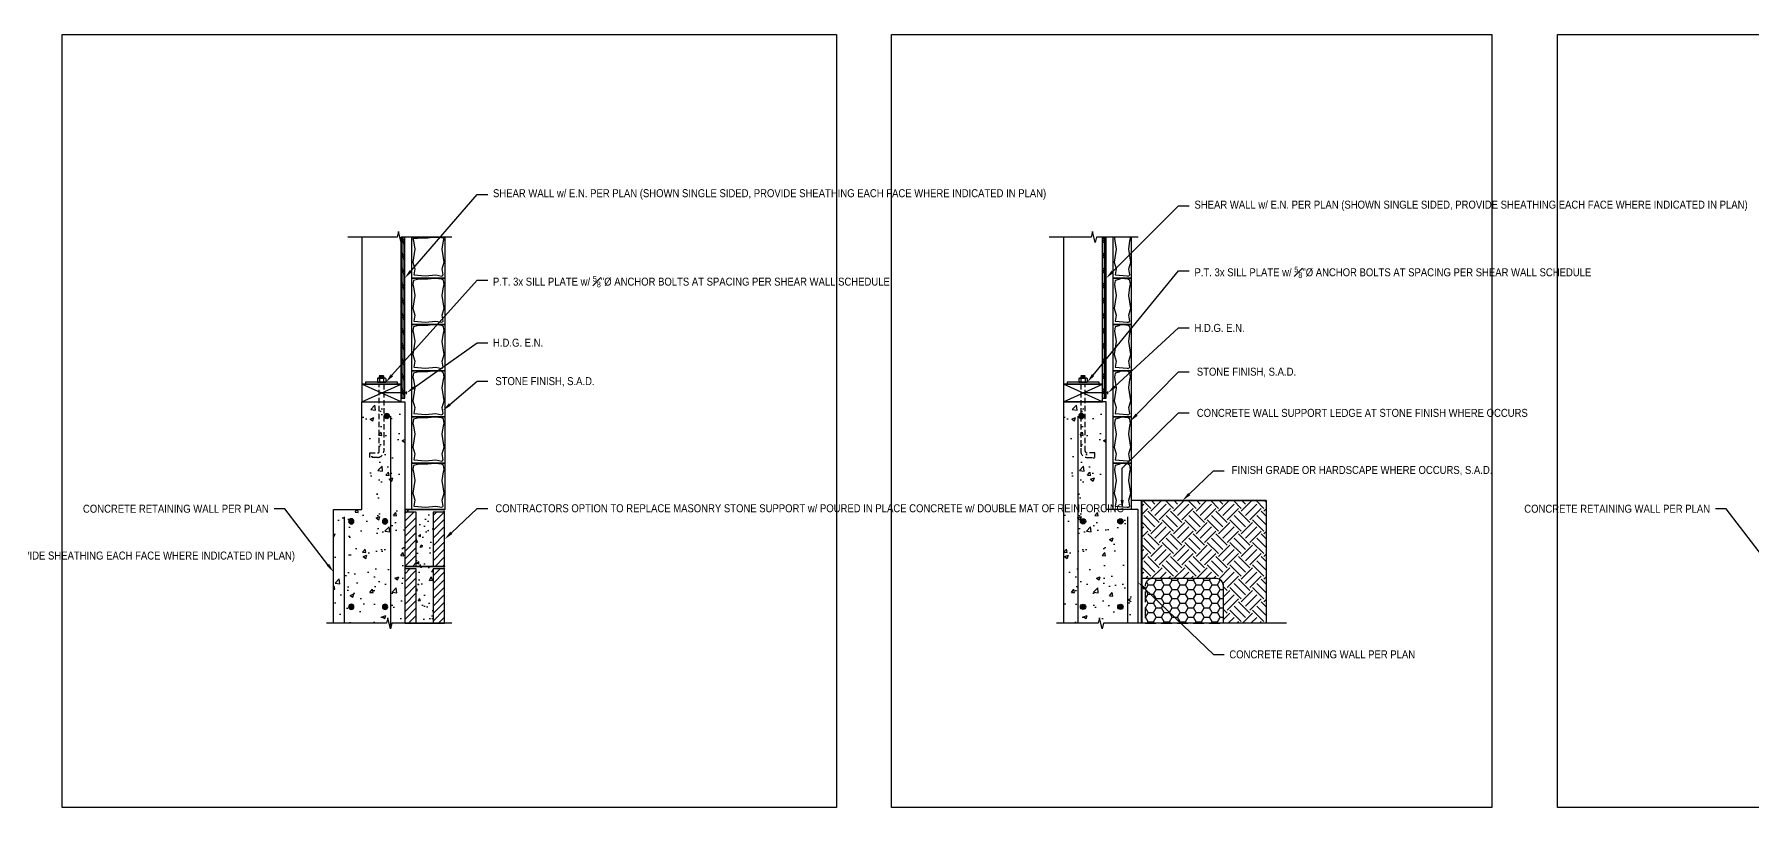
# Model space of a CAD drawing. Header units: inches. Extents: x -2661 to 42767, y -1222 to 9099.
# Drawn here: x 1356.2 to 1597.8, y 3637 to 3745.7 of the extents above; entities that cross this region are included whole.
import ezdxf
from ezdxf import colors
from ezdxf.entities.mleader import LeaderData, LeaderLine
from ezdxf.math import Vec2, Vec3

# ---------------------------------------------------------------- set-up
doc = ezdxf.new("R2010")
doc.units = ezdxf.units.IN
doc.header["$LTSCALE"] = 12
doc.header["$MEASUREMENT"] = 0
for name, pattern in [('HIDDEN', [0.375, 0.25, -0.125]), ('HIDDEN2', [0.1875, 0.125, -0.0625]), ('HIDDEN4', [0.09375, 0.0625, -0.03125])]:
    doc.linetypes.add(name, pattern=pattern)
doc.layers.get('0').update_dxf_attribs({"linetype": 'CONTINUOUS'})
doc.layers.add('DESIGNER COMMENTS', color=221, linetype='CONTINUOUS', plot=False)
doc.layers.add('NON-PLOT', color=253, linetype='CONTINUOUS', plot=False)
doc.layers.add('S-ANNO-NONPLOT', color=253, linetype='CONTINUOUS', plot=False, transparency=0.5)
for name, color, linetype in [('S-ANNO-NOTE', 4, 'CONTINUOUS'), ('S-ARCH', 1, 'CONTINUOUS'), ('S-BOLT', 2, 'CONTINUOUS'), ('S-BREAK', 2, 'CONTINUOUS'), ('S-CONC', 4, 'CONTINUOUS'), ('S-GRADE', 3, 'CONTINUOUS'), ('S-MEMBRANE', 6, 'HIDDEN'), ('S-NAIL', 2, 'CONTINUOUS'), ('S-REBAR', 7, 'CONTINUOUS'), ('S-SIMPSON', 2, 'CONTINUOUS'), ('S-WOOD', 3, 'CONTINUOUS')]:
    doc.layers.add(name, color=color, linetype=linetype)
doc.layers.add('S-HATCH-SOIL', color=7, linetype='CONTINUOUS', true_color=0x8f8f8f, transparency=0.8)
doc.layers.add('S-HATCH2', color=2, linetype='CONTINUOUS', transparency=0.5)
doc.styles.add('Arial', font='arial.ttf', dxfattribs={"width": 0.85})

# ---------------------------------------------------------------- blocks, each defined once
blk = doc.blocks.new('*U233')
at = {"color": 3}
blk.add_line((0.2, 0.25), (-0.2, 0.25), dxfattribs=at)
blk.add_line((0, 0.25), (0, -3.25))
blk = doc.blocks.new('*U1287')
blk.add_lwpolyline([(2.5, -5.5), (0, -5.5), (0, 0), (2.5, 0)], close=True)
at = {"layer": 'S-WOOD', "color": 2}
for p, q in [((2.5, -5.5), (0, 0)), ((2.5, 0), (0, -5.5))]:
    blk.add_line(p, q, dxfattribs=at)
blk = doc.blocks.new('NUT-SM-THREADS-new')
for p, q in [((-0.94, 0.81), (-0.94, 0)), ((-0.94, 0), (-0.84, 0)), ((-0.84, 0), (0.84, 0)), ((-0.7, 0.94), (0.7, 0.94)), ((0.39, 1.44), (-0.5, 1.44)), ((-0.5, 1.44), (-0.39, 1.37)), ((-0.5, 1.31), (-0.39, 1.37)), ((0.5, 1.25), (-0.5, 1.31)), ((-0.5, 1.31), (-0.39, 1.25)), ((-0.5, 1.19), (-0.39, 1.25)), ((0.5, 1.12), (-0.5, 1.19)), ((-0.5, 1.19), (-0.39, 1.12)), ((-0.5, 1.06), (-0.39, 1.12)), ((0.5, 1), (-0.5, 1.06)), ((-0.5, 1.06), (-0.39, 1)), ((-0.5, 0.94), (-0.39, 1)), ((-0.47, 0.81), (-0.47, 0)), ((-0.39, 1.37), (0.39, 1.31)), ((-0.39, 1.25), (0.39, 1.19)), ((-0.39, 1.12), (0.39, 1.06)), ((-0.39, 1), (0.39, 0.94)), ((0.5, 1.37), (-0.09, 1.41)), ((0.39, 1.44), (0.39, 1.44)), ((0.39, 1.44), (0.5, 1.37)), ((0.39, 1.31), (0.5, 1.37)), ((0.39, 1.31), (0.5, 1.25)), ((0.39, 1.19), (0.5, 1.25)), ((0.39, 1.19), (0.5, 1.12)), ((0.39, 1.06), (0.5, 1.12)), ((0.39, 1.06), (0.5, 1)), ((0.39, 0.94), (0.5, 1)), ((0.47, 0.81), (0.47, 0)), ((0.84, 0), (0.94, 0)), ((0.94, 0.81), (0.94, 0))]:
    blk.add_line(p, q)
for centre, radius, start, end in [((-0.7, 0.65), 0.283, 33.8901, 146.1099), ((0, -0.01), 0.943, 60.1583, 119.8417), ((0.7, 0.65), 0.283, 33.8901, 146.1099)]:
    blk.add_arc(centre, radius, start, end)
blk = doc.blocks.new('NUT-w-4.5in-WASHER')
at = {"layer": 'S-BOLT'}
blk.add_lwpolyline([(-2.25, 0), (2.25, 0), (2.25, 0.25), (-2.25, 0.25)], close=True, dxfattribs=at)
at = {"layer": 'S-BOLT', "xscale": 0.625, "yscale": 0.625, "zscale": 0.625}
blk.add_blockref('NUT-SM-THREADS-new', (0, 0.25), dxfattribs=at)
blk = doc.blocks.new('*U521')
h = blk.add_hatch(color=256)
h.dxf.hatch_style = 1
h.paths.add_polyline_path([(0.375, 0, 1), (-0.375, 0, 1)])
at = {"color": 0}
blk.add_circle((0, 0), 0.375, dxfattribs=at)
blk = doc.blocks.new('*U2283')
at = {"layer": 'S-REBAR', "linetype": 'ByBlock'}
blk.add_blockref('*U521', (0, 0), dxfattribs=at)
blk = doc.blocks.new('*U2284')
at = {"layer": 'S-REBAR', "color": 0, "linetype": 'ByBlock', "lineweight": -2, "transparency": 16777216}
blk.add_blockref('*U2283', (0, 0), dxfattribs=at)
blk = doc.blocks.new('*U2247')
at = {"layer": 'S-CONC'}
h = blk.add_hatch(dxfattribs=at)
h.set_pattern_fill('AR-CONC', color=2, scale=0.5, angle=15, style=0)
h.paths.add_polyline_path([(1.62, 0), (4, 0), (4, 7.63), (5.62, 7.63, -0.656548), (5.62, 8), (0, 8, -0.656548), (0, 7.63), (1.62, 7.63)])
h = blk.add_hatch(dxfattribs=at)
h.set_pattern_fill('ANSI31', color=2, scale=6, style=0)
h.set_pattern_definition([(45, (-2.375, 0), (-0.53033, 0.53033), [])])
h.paths.add_polyline_path([(0, 7.63), (0, 0), (1.62, 0), (1.62, 7.63)])
h.paths.add_polyline_path([(4, 0), (5.62, 0), (5.62, 7.63), (4, 7.63)])
at = {"layer": 'NON-PLOT'}
blk.add_line((5.62, 8), (0, 8), dxfattribs=at)
at = {"layer": 'S-CONC', "color": 3}
blk.add_line((1.62, 0), (4, 0), dxfattribs=at)
at = {"layer": 'S-CONC'}
for points in [[(1.62, 0), (1.62, 7.63), (0, 7.63), (0, 0), (1.62, 0)], [(4, 0), (5.62, 0), (5.62, 7.63), (4, 7.63), (4, 0)]]:
    blk.add_lwpolyline(points, close=True, dxfattribs=at)
at = {"layer": 'S-CONC', "color": 2}
for centre, start, end in [((-0.08, 7.81), 293.4264, 66.5736), ((5.71, 7.81), 113.4264, 246.5736)]:
    blk.add_arc(centre, 0.204, start, end, dxfattribs=at)
blk = doc.blocks.new('*U2285')
at = {"color": 0, "linetype": 'ByBlock'}
blk.add_lwpolyline([(8.81, 0), (0.38, 0), (0.19, -0.78), (-0.19, 0.78), (-0.38, 0), (-8.81, 0)], dxfattribs=at)
blk = doc.blocks.new('*U2292')
at = {"color": 0, "linetype": 'ByBlock'}
blk.add_lwpolyline([(7.31, 0), (0.38, 0), (0.19, -0.78), (-0.19, 0.78), (-0.38, 0), (-7.31, 0)], dxfattribs=at)
blk = doc.blocks.new('*U2286')
at = {"color": 0, "linetype": 'ByBlock'}
blk.add_lwpolyline([(6.25, 0), (0.38, 0), (0.19, -0.78), (-0.19, 0.78), (-0.38, 0), (-6.25, 0)], dxfattribs=at)

msp = doc.modelspace()

# ---------------------------------------------------------------- hatches: boundary and pattern name
at = {"layer": 'S-HATCH-SOIL'}
h = msp.add_hatch(dxfattribs=at)
h.set_pattern_fill('EARTH', color=256, scale=9, angle=45, style=0)
h.set_pattern_definition([(45, (-32198.7585, 1790.5497), (0, 3.18198052), [2.25, -2.25]), (45, (-32199.355, 1791.1463), (0, 3.18198052), [2.25, -2.25]), (45, (-32199.9517, 1791.743), (0, 3.18198052), [2.25, -2.25]), (135, (-32199.9517, 1792.1407), (-3.18198052, 4e-16), [2.25, -2.25]), (135, (-32199.355, 1792.7373), (-3.18198052, 4e-16), [2.25, -2.25]), (135, (-32198.7585, 1793.334), (-3.18198052, 4e-16), [2.25, -2.25])])
edge = h.paths.add_edge_path()
edge.add_line((1523.36427, 3662.90753), (1523.36427, 3668.18739))
edge.add_arc((1522.36427, 3668.18739), 1, 0, 90)
edge.add_line((1522.36427, 3669.18739), (1511.86427, 3669.18739))
edge.add_line((1511.86427, 3669.18739), (1511.86427, 3680.15753))
edge.add_line((1511.86427, 3680.15753), (1529.36427, 3680.15753))
edge.add_line((1529.36427, 3680.15753), (1529.36427, 3673.13174))
edge.add_line((1529.36427, 3673.13174), (1529.36427, 3662.90753))
edge.add_line((1529.36427, 3662.90753), (1523.36427, 3662.90753))
h = msp.add_hatch(dxfattribs=at)
h.set_pattern_fill('HONEY', color=256, scale=6, style=0)
h.set_pattern_definition([(0, (1.8978, -183.977), (1.125, 0.64951905), [0.75, -1.5]), (120, (1.8978, -183.977), (-1.125, 0.64951905), [0.75, -1.5]), (60, (1.8978, -183.977), (2e-16, 1.29903811), [-1.5, 0.75])])
edge = h.paths.add_edge_path()
edge.add_line((1512.36427, 3662.90753), (1523.36427, 3662.90753))
edge.add_line((1523.36427, 3662.90753), (1523.36427, 3668.18739))
edge.add_arc((1522.36427, 3668.18739), 1, 0, 90)
edge.add_line((1522.36427, 3669.18739), (1513.36427, 3669.18739))
edge.add_arc((1513.36427, 3668.18739), 1, 90, 180)
edge.add_line((1512.36427, 3668.18739), (1512.36427, 3662.90753))
at = {"layer": 'S-HATCH2'}
h = msp.add_hatch(dxfattribs=at)
h.set_pattern_fill('AR-CONC', color=256, scale=0.75, style=0)
h.set_pattern_definition([(50, (16.792, -63.4208), (5.3794514, -0.470641), [0.5625, -6.1875]), (355, (16.792, -63.421), (-1.040635, 5.641441), [0.45, -4.95]), (100.45144, (17.24, -63.46), (4.3388164, 5.1708), [0.4780514, -5.258566]), (46.1842, (16.792, -61.921), (8.00431, -1.241395), [0.84375, -9.28125]), (96.63564, (17.459, -62.024), (7.009965, 7.30589), [0.717078, -7.887853]), (351.18416, (16.792, -61.921), (7.009965, 7.30589), [0.675, -7.425]), (21, (17.542, -62.2958), (4.476803, -3.0196417), [0.5625, -6.1875]), (326, (17.542, -62.296), (1.824865, 5.438625), [0.45, -4.95]), (71.45144, (17.915, -62.5474), (6.301668, 2.4189836), [0.4780514, -5.258566]), (37.5, (16.792, -63.4208), (0.0911989, 2.4967039), [0, -4.89, 0, -5.025, 0, -4.96875]), (7.5, (16.792, -63.4208), (1.9730215, 2.9580878), [0, -2.865, 0, -4.7775, 0, -1.89375]), (327.5, (15.1194, -63.4208), (4.0036683, -0.1691615), [0, -1.875, 0, -5.85, 0, -7.7625]), (317.5, (14.3694, -63.4208), (4.3738963, 0.7507874), [0, -2.4375, 0, -3.885, 0, -5.5125])])
h.paths.add_polyline_path([(1398.23069, 3662.90753), (1398.23069, 3678.90753), (1402.23069, 3678.90753), (1402.23069, 3694.03253), (1408.23069, 3694.03253), (1408.23069, 3662.90753)])
h = msp.add_hatch(dxfattribs=at)
h.set_pattern_fill('AR-CONC', color=256, scale=0.75, style=0)
h.set_pattern_definition([(50, (115.4255, -63.4208), (5.3794514, -0.470641), [0.5625, -6.1875]), (355, (115.4255, -63.421), (-1.040635, 5.641441), [0.45, -4.95]), (100.45144, (115.874, -63.46), (4.3388164, 5.1708), [0.4780514, -5.258566]), (46.1842, (115.4255, -61.921), (8.00431, -1.241395), [0.84375, -9.28125]), (96.63564, (116.0925, -62.024), (7.009965, 7.30589), [0.717078, -7.887853]), (351.18416, (115.4255, -61.921), (7.009965, 7.30589), [0.675, -7.425]), (21, (116.1755, -62.2958), (4.476803, -3.0196417), [0.5625, -6.1875]), (326, (116.1755, -62.296), (1.824865, 5.438625), [0.45, -4.95]), (71.45144, (116.5486, -62.5474), (6.301668, 2.4189836), [0.4780514, -5.258566]), (37.5, (115.4255, -63.4208), (0.0911989, 2.4967039), [0, -4.89, 0, -5.025, 0, -4.96875]), (7.5, (115.4255, -63.4208), (1.9730215, 2.9580878), [0, -2.865, 0, -4.7775, 0, -1.89375]), (327.5, (113.753, -63.4208), (4.0036683, -0.1691615), [0, -1.875, 0, -5.85, 0, -7.7625]), (317.5, (113.003, -63.4208), (4.3738963, 0.7507874), [0, -2.4375, 0, -3.885, 0, -5.5125])])
h.paths.add_polyline_path([(1510.36427, 3662.90753), (1510.36427, 3678.90753), (1506.86427, 3678.90753), (1506.86427, 3694.03253), (1500.86427, 3694.03253), (1500.86427, 3662.90753)])
at = {"layer": 'S-WOOD'}
h = msp.add_hatch(dxfattribs=at)
h.set_pattern_fill('PLAST', color=1, scale=6, angle=-45, style=0)
h.set_pattern_definition([(315, (1407.7307, 3695.4075), (1.06066, 1.06066), []), (315, (1407.8633, 3695.5401), (1.06066, 1.06066), []), (315, (1407.9959, 3695.6727), (1.06066, 1.06066), [])])
h.paths.add_polyline_path([(1407.73069, 3717.18715), (1407.73069, 3694.53253), (1408.23069, 3694.53253), (1408.23069, 3717.18715)])
h = msp.add_hatch(dxfattribs=at)
h.set_pattern_fill('PLAST', color=1, scale=6, angle=-45, style=0)
h.set_pattern_definition([(315, (1506.3643, 3695.4075), (1.06066, 1.06066), []), (315, (1506.4969, 3695.5401), (1.06066, 1.06066), []), (315, (1506.6294, 3695.6727), (1.06066, 1.06066), [])])
h.paths.add_polyline_path([(1506.36427, 3717.18715), (1506.36427, 3694.53253), (1506.86427, 3694.53253), (1506.86427, 3717.18715)])

# ---------------------------------------------------------------- linework, layer by layer
at = {"layer": 'DESIGNER COMMENTS'}
for points in [[(1360.05115, 3745.66417), (1468.93275, 3745.66417), (1468.93275, 3637.00592), (1360.05115, 3637.00592)], [(1476.67863, 3745.66417), (1561.0894, 3745.66417), (1561.0894, 3637.00592), (1476.67863, 3637.00592)], [(1570.34738, 3745.66417), (1656.39186, 3745.66417), (1656.39186, 3637.00592), (1570.34738, 3637.00592)]]:
    msp.add_lwpolyline(points, close=True, dxfattribs=at)
at = {"layer": 'NON-PLOT'}
for points in [[(1409.23069, 3711.40753), (1409.23069, 3717.18715), (1413.85569, 3717.18715), (1413.85569, 3711.40753)], [(1409.23069, 3704.90753), (1409.23069, 3711.40753), (1413.85569, 3711.40753), (1413.85569, 3704.90753)], [(1507.86427, 3704.90753), (1507.86427, 3711.40753), (1510.36427, 3711.40753), (1510.36427, 3704.90753)], [(1409.23069, 3698.40753), (1409.23069, 3704.90753), (1413.85569, 3704.90753), (1413.85569, 3698.40753)], [(1507.86427, 3698.40753), (1507.86427, 3704.90753), (1510.36427, 3704.90753), (1510.36427, 3698.40753)], [(1409.23069, 3691.90753), (1409.23069, 3698.40753), (1413.85569, 3698.40753), (1413.85569, 3691.90753)], [(1507.86427, 3691.90753), (1507.86427, 3698.40753), (1510.36427, 3698.40753), (1510.36427, 3691.90753)], [(1409.23069, 3685.40753), (1409.23069, 3691.90753), (1413.85569, 3691.90753), (1413.85569, 3685.40753)], [(1507.86427, 3685.40753), (1507.86427, 3691.90753), (1510.36427, 3691.90753), (1510.36427, 3685.40753)], [(1409.23069, 3678.90753), (1409.23069, 3685.40753), (1413.85569, 3685.40753), (1413.85569, 3678.90753)], [(1507.86427, 3678.90753), (1507.86427, 3685.40753), (1510.36427, 3685.40753), (1510.36427, 3678.90753)]]:
    msp.add_lwpolyline(points, close=True, dxfattribs=at)
msp.add_lwpolyline([(1510.36427, 3717.18715), (1510.36427, 3711.40753), (1507.86427, 3711.40753), (1507.86427, 3717.18715)], dxfattribs=at)
at = {"layer": 'S-ANNO-NONPLOT'}
msp.add_lwpolyline([(1523.36427, 3662.90753), (1523.36427, 3668.18739, 0.414213562), (1522.36427, 3669.18739), (1511.86427, 3669.18739), (1511.86427, 3680.15753), (1511.86427, 3680.15753), (1511.86427, 3680.15753), (1529.36427, 3680.15753), (1529.36427, 3673.13174), (1529.36427, 3673.13174), (1529.36427, 3662.90753), (1523.36427, 3662.90753)], format="xyb", dxfattribs=at)
at = {"layer": 'S-ARCH'}
for points in [[(1413.48521, 3711.7048), (1413.6643, 3711.88566), (1413.52507, 3712.7206), (1413.80353, 3713.6715), (1413.52507, 3715.48957), (1413.69294, 3716.67587), (1413.77094, 3716.99897), (1413.4693, 3717.05532), (1412.4621, 3717.15538), (1411.50837, 3717.04197), (1410.03461, 3716.99591), (1409.39138, 3716.99897), (1409.46939, 3716.67587), (1409.63725, 3715.48957), (1409.3588, 3713.6715), (1409.63725, 3712.7206), (1409.49802, 3711.88566), (1411.16474, 3711.74651), (1412.60348, 3711.88566), (1413.4693, 3711.7048)], [(1508.05558, 3717.18715), (1508.02496, 3716.99897), (1508.10297, 3716.67587), (1508.27083, 3715.48957), (1507.99238, 3713.6715), (1508.27083, 3712.7206), (1508.1316, 3711.88566), (1509.79832, 3711.74651), (1509.97788, 3711.7048)], [(1509.99379, 3711.7048), (1510.17288, 3711.88566), (1510.03366, 3712.7206), (1510.31211, 3713.6715), (1510.03366, 3715.48957), (1510.20152, 3716.67587), (1510.27952, 3716.99897), (1510.2489, 3717.18715)], [(1413.48521, 3705.2048), (1413.6643, 3705.38566), (1413.52507, 3706.2206), (1413.80353, 3707.1715), (1413.52507, 3708.98957), (1413.69294, 3710.17587), (1413.77094, 3710.49897), (1413.67728, 3711.07455), (1413.4693, 3711.2757), (1412.4621, 3711.37576), (1411.50837, 3711.26235), (1410.03461, 3711.2163), (1409.48504, 3711.07455), (1409.39138, 3710.49897), (1409.46939, 3710.17587), (1409.63725, 3708.98957), (1409.3588, 3707.1715), (1409.63725, 3706.2206), (1409.49802, 3705.38566), (1411.16474, 3705.24651), (1412.60348, 3705.38566), (1413.4693, 3705.2048)], [(1509.99379, 3705.2048), (1510.17288, 3705.38566), (1510.03366, 3706.2206), (1510.31211, 3707.1715), (1510.03366, 3708.98957), (1510.20152, 3710.17587), (1510.27952, 3710.49897), (1510.18586, 3711.07455), (1509.97788, 3711.2757), (1508.97069, 3711.37576), (1508.66819, 3711.2163), (1508.11862, 3711.07455), (1508.02496, 3710.49897), (1508.10297, 3710.17587), (1508.27083, 3708.98957), (1507.99238, 3707.1715), (1508.27083, 3706.2206), (1508.1316, 3705.38566), (1509.79832, 3705.24651), (1509.97788, 3705.2048)], [(1413.48521, 3698.7048), (1413.6643, 3698.88566), (1413.52507, 3699.7206), (1413.80353, 3700.6715), (1413.52507, 3702.48957), (1413.69294, 3703.67587), (1413.77094, 3703.99897), (1413.67728, 3704.57455), (1413.4693, 3704.7757), (1412.4621, 3704.87576), (1411.50837, 3704.76235), (1410.03461, 3704.7163), (1409.48504, 3704.57455), (1409.39138, 3703.99897), (1409.46939, 3703.67587), (1409.63725, 3702.48957), (1409.3588, 3700.6715), (1409.63725, 3699.7206), (1409.49802, 3698.88566), (1411.16474, 3698.74651), (1412.60348, 3698.88566), (1413.4693, 3698.7048)], [(1509.99379, 3698.7048), (1510.17288, 3698.88566), (1510.03366, 3699.7206), (1510.31211, 3700.6715), (1510.03366, 3702.48957), (1510.20152, 3703.67587), (1510.27952, 3703.99897), (1510.18586, 3704.57455), (1509.97788, 3704.7757), (1508.97069, 3704.87576), (1508.66819, 3704.7163), (1508.11862, 3704.57455), (1508.02496, 3703.99897), (1508.10297, 3703.67587), (1508.27083, 3702.48957), (1507.99238, 3700.6715), (1508.27083, 3699.7206), (1508.1316, 3698.88566), (1509.79832, 3698.74651), (1509.97788, 3698.7048)], [(1413.48521, 3692.2048), (1413.6643, 3692.38566), (1413.52507, 3693.2206), (1413.80353, 3694.1715), (1413.52507, 3695.98957), (1413.69294, 3697.17587), (1413.77094, 3697.49897), (1413.67728, 3698.07455), (1413.4693, 3698.2757), (1412.4621, 3698.37576), (1411.50837, 3698.26235), (1410.03461, 3698.2163), (1409.48504, 3698.07455), (1409.39138, 3697.49897), (1409.46939, 3697.17587), (1409.63725, 3695.98957), (1409.3588, 3694.1715), (1409.63725, 3693.2206), (1409.49802, 3692.38566), (1411.16474, 3692.24651), (1412.60348, 3692.38566), (1413.4693, 3692.2048)], [(1509.99379, 3692.2048), (1510.17288, 3692.38566), (1510.03366, 3693.2206), (1510.31211, 3694.1715), (1510.03366, 3695.98957), (1510.20152, 3697.17587), (1510.27952, 3697.49897), (1510.18586, 3698.07455), (1509.97788, 3698.2757), (1508.97069, 3698.37576), (1508.66819, 3698.2163), (1508.11862, 3698.07455), (1508.02496, 3697.49897), (1508.10297, 3697.17587), (1508.27083, 3695.98957), (1507.99238, 3694.1715), (1508.27083, 3693.2206), (1508.1316, 3692.38566), (1509.79832, 3692.24651), (1509.97788, 3692.2048)], [(1413.48521, 3685.7048), (1413.6643, 3685.88566), (1413.52507, 3686.7206), (1413.80353, 3687.6715), (1413.52507, 3689.48957), (1413.69294, 3690.67587), (1413.77094, 3690.99897), (1413.67728, 3691.57455), (1413.4693, 3691.7757), (1412.4621, 3691.87576), (1411.50837, 3691.76235), (1410.03461, 3691.7163), (1409.48504, 3691.57455), (1409.39138, 3690.99897), (1409.46939, 3690.67587), (1409.63725, 3689.48957), (1409.3588, 3687.6715), (1409.63725, 3686.7206), (1409.49802, 3685.88566), (1411.16474, 3685.74651), (1412.60348, 3685.88566), (1413.4693, 3685.7048)], [(1509.99379, 3685.7048), (1510.17288, 3685.88566), (1510.03366, 3686.7206), (1510.31211, 3687.6715), (1510.03366, 3689.48957), (1510.20152, 3690.67587), (1510.27952, 3690.99897), (1510.18586, 3691.57455), (1509.97788, 3691.7757), (1508.97069, 3691.87576), (1508.66819, 3691.7163), (1508.11862, 3691.57455), (1508.02496, 3690.99897), (1508.10297, 3690.67587), (1508.27083, 3689.48957), (1507.99238, 3687.6715), (1508.27083, 3686.7206), (1508.1316, 3685.88566), (1509.79832, 3685.74651), (1509.97788, 3685.7048)], [(1413.48521, 3679.2048), (1413.6643, 3679.38566), (1413.52507, 3680.2206), (1413.80353, 3681.1715), (1413.52507, 3682.98957), (1413.69294, 3684.17587), (1413.77094, 3684.49897), (1413.67728, 3685.07455), (1413.4693, 3685.2757), (1412.4621, 3685.37576), (1411.50837, 3685.26235), (1410.03461, 3685.2163), (1409.48504, 3685.07455), (1409.39138, 3684.49897), (1409.46939, 3684.17587), (1409.63725, 3682.98957), (1409.3588, 3681.1715), (1409.63725, 3680.2206), (1409.49802, 3679.38566), (1411.16474, 3679.24651), (1412.60348, 3679.38566), (1413.4693, 3679.2048)], [(1509.99379, 3679.2048), (1510.17288, 3679.38566), (1510.03366, 3680.2206), (1510.31211, 3681.1715), (1510.03366, 3682.98957), (1510.20152, 3684.17587), (1510.27952, 3684.49897), (1510.18586, 3685.07455), (1509.97788, 3685.2757), (1508.97069, 3685.37576), (1508.66819, 3685.2163), (1508.11862, 3685.07455), (1508.02496, 3684.49897), (1508.10297, 3684.17587), (1508.27083, 3682.98957), (1507.99238, 3681.1715), (1508.27083, 3680.2206), (1508.1316, 3679.38566), (1509.79832, 3679.24651), (1509.97788, 3679.2048)]]:
    msp.add_lwpolyline(points, dxfattribs=at)
at = {"layer": 'S-BREAK', "linetype": 'ByBlock'}
msp.add_lwpolyline([(1532.21237, 3662.90753), (1506.49285, 3662.90753), (1506.30356, 3662.12918), (1505.92499, 3663.68588), (1505.7357, 3662.90753), (1499.86427, 3662.90753)], dxfattribs=at)
at = {"layer": 'S-CONC'}
msp.add_line((1408.23069, 3678.90753), (1413.85569, 3678.90753), dxfattribs=at)
for points in [[(1398.23069, 3662.90753), (1398.23069, 3678.90753), (1402.23069, 3678.90753), (1402.23069, 3694.03253), (1408.23069, 3694.03253), (1408.23069, 3662.90753)], [(1511.36427, 3662.90753), (1511.36427, 3678.90753), (1506.86427, 3678.90753), (1506.86427, 3694.03253), (1500.86427, 3694.03253), (1500.86427, 3662.90753)]]:
    msp.add_lwpolyline(points, dxfattribs=at)
at = {"layer": 'S-GRADE'}
msp.add_line((1529.36427, 3680.15753), (1510.36427, 3680.15753), dxfattribs=at)
at = {"layer": 'S-MEMBRANE', "color": 4, "linetype": 'HIDDEN2', "const_width": 0.25}
msp.add_lwpolyline([(1511.86427, 3680.15753), (1511.86427, 3662.90753)], dxfattribs=at)
at = {"layer": 'S-MEMBRANE', "color": 2, "linetype": 'HIDDEN2', "flags": 128}
msp.add_lwpolyline([(1512.36427, 3662.90753), (1523.36427, 3662.90753), (1523.36427, 3668.18739, 0.414213562), (1522.36427, 3669.18739), (1513.36427, 3669.18739, 0.414213562), (1512.36427, 3668.18739), (1512.36427, 3662.90753)], format="xyb", dxfattribs=at)
at = {"layer": 'S-REBAR'}
for points in [[(1406.23069, 3692.03253), (1406.23069, 3662.13653)], [(1502.86427, 3692.03253), (1502.86427, 3662.90753)], [(1399.73069, 3677.85767), (1399.73069, 3662.90753)], [(1509.86427, 3677.85767), (1509.86427, 3662.90753)]]:
    msp.add_lwpolyline(points, dxfattribs=at)
at = {"layer": 'S-SIMPSON', "linetype": 'HIDDEN4'}
for points in [[(1403.32444, 3686.84503), (1404.41819, 3686.84503, 0.414213562), (1404.66819, 3687.09503), (1404.66819, 3696.53253), (1405.29319, 3696.53253), (1405.29319, 3687.09503, -0.414213562), (1404.41819, 3686.22003), (1403.32444, 3686.22003)], [(1505.27052, 3686.84503), (1504.17677, 3686.84503, -0.414213562), (1503.92677, 3687.09503), (1503.92677, 3696.53253), (1503.30177, 3696.53253), (1503.30177, 3687.09503, 0.414213562), (1504.17677, 3686.22003), (1505.27052, 3686.22003)]]:
    msp.add_lwpolyline(points, format="xyb", close=True, dxfattribs=at)
at = {"layer": 'S-WOOD', "color": 1}
for p, q in [((1407.98069, 3717.18715), (1407.98069, 3694.53253)), ((1506.61427, 3717.18715), (1506.61427, 3694.53253))]:
    msp.add_line(p, q, dxfattribs=at)
at = {"layer": 'S-WOOD'}
for points in [[(1402.23069, 3717.18715), (1402.23069, 3696.53253), (1407.73069, 3696.53253), (1407.73069, 3717.18715)], [(1500.86427, 3717.18715), (1500.86427, 3696.53253), (1506.36427, 3696.53253), (1506.36427, 3717.18715)]]:
    msp.add_lwpolyline(points, dxfattribs=at)
for points in [[(1407.73069, 3717.18715), (1407.73069, 3694.53253), (1408.23069, 3694.53253), (1408.23069, 3717.18715)], [(1506.36427, 3717.18715), (1506.36427, 3694.53253), (1506.86427, 3694.53253), (1506.86427, 3717.18715)]]:
    msp.add_lwpolyline(points, close=True, dxfattribs=at)

# ---------------------------------------------------------------- block references
at = {"layer": 'S-BREAK'}
for name, p in [('*U2292', (1407.54319, 3717.18715)), ('*U2286', (1505.11427, 3717.18715)), ('*U2285', (1406.04319, 3662.90753))]:
    msp.add_blockref(name, p, dxfattribs=at)
at = {"layer": 'S-CONC'}
for p in [(1408.23069, 3670.90753), (1408.23069, 3662.90753)]:
    msp.add_blockref('*U2247', p, dxfattribs=at)
at = {"layer": 'S-NAIL', "color": 1, "rotation": 270}
for p in [(1408.23069, 3695.28253), (1506.86427, 3695.28253)]:
    msp.add_blockref('*U233', p, dxfattribs=at)
at = {"layer": 'S-REBAR'}
msp.add_blockref('*U2284', (1405.71755, 3692.03253), dxfattribs=at)
at = {"layer": 'S-REBAR', "xscale": -1}
msp.add_blockref('*U2284', (1503.37741, 3692.03253), dxfattribs=at)
at = {"layer": 'S-REBAR', "linetype": 'ByBlock', "xscale": -1, "rotation": 180}
for p in [(1400.73069, 3677.21991), (1405.48069, 3677.21991), (1400.73069, 3665.21991), (1405.48069, 3665.21991)]:
    msp.add_blockref('*U521', p, dxfattribs=at)
at = {"layer": 'S-REBAR', "linetype": 'ByBlock', "rotation": 180}
for p in [(1503.61427, 3677.21991), (1508.86427, 3677.21991), (1503.61427, 3665.21991), (1508.86427, 3665.21991)]:
    msp.add_blockref('*U521', p, dxfattribs=at)
at = {"layer": 'S-SIMPSON'}
for p in [(1404.98069, 3696.53253), (1503.61427, 3696.53253)]:
    msp.add_blockref('NUT-w-4.5in-WASHER', p, dxfattribs=at)
at = {"layer": 'S-WOOD', "xscale": -1, "rotation": 90}
for p in [(1402.23069, 3696.53253), (1500.86427, 3696.53253)]:
    msp.add_blockref('*U1287', p, dxfattribs=at)

# ---------------------------------------------------------------- leaders
at = {"layer": 'S-ANNO-NOTE'}
ml = msp.add_multileader_mtext('Standard', dxfattribs=at)
ml.set_content('SHEAR WALL w/ E.N. PER PLAN (SHOWN SINGLE SIDED, PROVIDE SHEATHING EACH FACE WHERE INDICATED IN PLAN)', color=256, style='Arial')
ml.set_leader_properties(color=2)
ml.build(insert=Vec2(0, 0))
ml.multileader.update_dxf_attribs({"dogleg_length": 0.36, "arrow_head_size": 1.3125, "scale": 12})
ctx = ml.context
ctx.base_point, ctx.scale, ctx.char_height, ctx.arrow_head_size, ctx.landing_gap_size, ctx.plane_origin = Vec3(1419.90185, 3723.18207), 12, 1.125, 1.3125, 0.75, Vec3(1376.43118, 4021.67937)
notes = []
notes.append((ctx, [(0, (1, 1, 0), (1418.40185, 3723.18207), (1, 0), 1.5, [(0, [(1408.23069, 3711.40243)], 0, [])])]))
ctx.mtext.insert, ctx.mtext.width, ctx.mtext.defined_height, ctx.mtext.flow_direction = Vec3(1420.65185, 3723.90995), 24.8520693, 3.69153, 5
ml = msp.add_multileader_mtext('Standard', dxfattribs=at)
ml.set_content('STONE FINISH, S.A.D.', color=4, style='Arial')
ml.set_leader_properties(color=2)
ml.build(insert=Vec2(0, 0))
ml.multileader.update_dxf_attribs({"dogleg_length": 0.36, "arrow_head_size": 1.3125, "scale": 12})
ctx = ml.context
ctx.base_point, ctx.scale, ctx.char_height, ctx.arrow_head_size, ctx.landing_gap_size, ctx.plane_origin = Vec3(1314.2822, 3719.97571), 12, 1.125, 1.3125, 1.08, Vec3(1267.09793, 4011.7294)
notes.append((ctx, [(0, (1, 1, 0), (1312.7822, 3719.97571), (1, 0), 1.5, [(0, [(1305.59522, 3712.32063)], 0, [])])]))
ctx.mtext.insert, ctx.mtext.width, ctx.mtext.defined_height, ctx.mtext.flow_direction = Vec3(1315.3622, 3720.64948), 15.6330935, 3.90903, 5
ml = msp.add_multileader_mtext('Standard', dxfattribs=at)
ml.set_content('SHEAR WALL w/ E.N. PER PLAN (SHOWN SINGLE SIDED, PROVIDE SHEATHING EACH FACE WHERE INDICATED IN PLAN)', color=256, style='Arial')
ml.set_leader_properties(color=2)
ml.build(insert=Vec2(0, 0))
ml.multileader.update_dxf_attribs({"dogleg_length": 0.36, "arrow_head_size": 1.3125, "scale": 12})
ctx = ml.context
ctx.base_point, ctx.scale, ctx.char_height, ctx.arrow_head_size, ctx.landing_gap_size, ctx.plane_origin = Vec3(1518.53543, 3721.57358), 12, 1.125, 1.3125, 0.75, Vec3(1475.06476, 4021.67937)
notes.append((ctx, [(0, (1, 1, 0), (1517.03543, 3721.57358), (1, 0), 1.5, [(0, [(1506.86427, 3711.40243)], 0, [])])]))
ctx.mtext.insert, ctx.mtext.width, ctx.mtext.defined_height, ctx.mtext.flow_direction = Vec3(1519.28543, 3722.30146), 24.8520693, 3.69153, 5
ml = msp.add_multileader_mtext('Standard', dxfattribs=at)
ml.set_content('\\A1;P.T. 3x SILL PLATE w/ {\\H0.7x;\\S5#8;}"%%C ANCHOR BOLTS AT SPACING PER SHEAR WALL SCHEDULE', color=256, style='Arial')
ml.set_leader_properties(color=2)
ml.build(insert=Vec2(0, 0))
ml.multileader.update_dxf_attribs({"dogleg_length": 0.36, "arrow_head_size": 1.3125, "scale": 12})
ctx = ml.context
ctx.base_point, ctx.scale, ctx.char_height, ctx.arrow_head_size, ctx.landing_gap_size, ctx.plane_origin = Vec3(1419.90185, 3711.13447), 12, 1.125, 1.3125, 0.75, Vec3(1358.38704, 3992.08532)
notes.append((ctx, [(0, (1, 1, 0), (1418.40185, 3711.13447), (1, 0), 1.5, [(0, [(1405.56728, 3696.78253)], 0, [])])]))
ctx.mtext.insert, ctx.mtext.width, ctx.mtext.flow_direction = Vec3(1420.65185, 3711.70657), 21.5033221, 5
ml = msp.add_multileader_mtext('Standard', dxfattribs=at)
ml.set_content('\\A1;P.T. 3x SILL PLATE w/ {\\H0.7x;\\S5#8;}"%%C ANCHOR BOLTS AT SPACING PER SHEAR WALL SCHEDULE', color=256, style='Arial')
ml.set_leader_properties(color=2)
ml.build(insert=Vec2(0, 0))
ml.multileader.update_dxf_attribs({"dogleg_length": 0.36, "arrow_head_size": 1.3125, "scale": 12})
ctx = ml.context
ctx.base_point, ctx.scale, ctx.char_height, ctx.arrow_head_size, ctx.landing_gap_size, ctx.plane_origin = Vec3(1518.53543, 3712.44717), 12, 1.125, 1.3125, 0.75, Vec3(1457.02062, 3992.08532)
notes.append((ctx, [(0, (1, 1, 0), (1517.03543, 3712.44717), (1, 0), 1.5, [(0, [(1504.20086, 3696.78253)], 0, [])])]))
ctx.mtext.insert, ctx.mtext.width, ctx.mtext.flow_direction = Vec3(1519.28543, 3713.01927), 21.5033221, 5
ml = msp.add_multileader_mtext('Standard', dxfattribs=at)
ml.set_content('\\A1;{\\C4;RIM/BEAM PER PLAN OR SHEAR WALL SCHEDULE}', color=256, style='Arial')
ml.set_leader_properties(color=2)
ml.build(insert=Vec2(0, 0))
ml.multileader.update_dxf_attribs({"dogleg_length": 0.36, "arrow_head_size": 1.3125, "scale": 12})
ctx = ml.context
ctx.base_point, ctx.scale, ctx.char_height, ctx.arrow_head_size, ctx.landing_gap_size, ctx.plane_origin = Vec3(1314.2822, 3707.25028), 12, 1.125, 1.3125, 0.75, Vec3(1339.8517, 3998.86596)
notes.append((ctx, [(1, (1, 1, 0), (1312.7822, 3707.25028), (1, 0), 1.5, [(0, [(1304.147, 3698.61509)], 0, [])])]))
ctx.mtext.insert, ctx.mtext.width, ctx.mtext.flow_direction = Vec3(1315.0322, 3707.82237), 17.75, 5
ml = msp.add_multileader_mtext('Standard', dxfattribs=at)
ml.set_content('{\\C4;H.D.G. E.N.}', color=256, style='Arial')
ml.set_leader_properties(color=2)
ml.build(insert=Vec2(0, 0))
ml.multileader.update_dxf_attribs({"dogleg_length": 0.36, "arrow_head_size": 1.3125, "scale": 12})
ctx = ml.context
ctx.base_point, ctx.scale, ctx.char_height, ctx.arrow_head_size, ctx.landing_gap_size, ctx.plane_origin = Vec3(1518.53543, 3704.40579), 12, 1.125, 1.3125, 0.75, Vec3(1474.18976, 4003.78588)
notes.append((ctx, [(0, (1, 1, 0), (1517.03543, 3704.40579), (1, 0), 1.5, [(0, [(1507.11427, 3695.28253)], 0, [])])]))
ctx.mtext.insert, ctx.mtext.width, ctx.mtext.flow_direction = Vec3(1519.28543, 3704.97788), 13.4672328, 5
ml = msp.add_multileader_mtext('Standard', dxfattribs=at)
ml.set_content('{\\C4;H.D.G. E.N.}', color=256, style='Arial')
ml.set_leader_properties(color=2)
ml.build(insert=Vec2(0, 0))
ml.multileader.update_dxf_attribs({"dogleg_length": 0.36, "arrow_head_size": 1.3125, "scale": 12})
ctx = ml.context
ctx.base_point, ctx.scale, ctx.char_height, ctx.arrow_head_size, ctx.landing_gap_size, ctx.plane_origin = Vec3(1419.90185, 3702.32755), 12, 1.125, 1.3125, 0.75, Vec3(1375.55618, 4003.78588)
notes.append((ctx, [(0, (1, 1, 0), (1418.40185, 3702.32755), (1, 0), 1.5, [(0, [(1408.48069, 3695.28253)], 0, [])])]))
ctx.mtext.insert, ctx.mtext.width, ctx.mtext.flow_direction = Vec3(1420.65185, 3702.89965), 13.4672328, 5
ml = msp.add_multileader_mtext('Standard', dxfattribs=at)
ml.set_content('STONE FINISH, S.A.D.', color=4, style='Arial')
ml.set_leader_properties(color=2)
ml.build(insert=Vec2(0, 0))
ml.multileader.update_dxf_attribs({"dogleg_length": 0.36, "arrow_head_size": 1.3125, "scale": 12})
ctx = ml.context
ctx.base_point, ctx.scale, ctx.char_height, ctx.arrow_head_size, ctx.landing_gap_size, ctx.plane_origin = Vec3(1419.90185, 3696.92805), 12, 1.125, 1.3125, 1.08, Vec3(1374.55177, 3991.40644)
notes.append((ctx, [(0, (1, 1, 0), (1418.40185, 3696.92805), (1, 0), 1.5, [(0, [(1413.59469, 3692.80313)], 0, [])])]))
ctx.mtext.insert, ctx.mtext.width, ctx.mtext.defined_height, ctx.mtext.flow_direction = Vec3(1420.98185, 3697.50014), 10.3297485, 3.69153, 5
ml = msp.add_multileader_mtext('Standard', dxfattribs=at)
ml.set_content('STONE FINISH, S.A.D.', color=4, style='Arial')
ml.set_leader_properties(color=2)
ml.build(insert=Vec2(0, 0))
ml.multileader.update_dxf_attribs({"dogleg_length": 0.36, "arrow_head_size": 1.3125, "scale": 12})
ctx = ml.context
ctx.base_point, ctx.scale, ctx.char_height, ctx.arrow_head_size, ctx.landing_gap_size, ctx.plane_origin = Vec3(1518.53543, 3698.25532), 12, 1.125, 1.3125, 1.08, Vec3(1473.18535, 3991.40644)
notes.append((ctx, [(0, (1, 1, 0), (1517.03543, 3698.25532), (1, 0), 1.5, [(0, [(1510.23269, 3691.28676)], 0, [])])]))
ctx.mtext.insert, ctx.mtext.width, ctx.mtext.defined_height, ctx.mtext.flow_direction = Vec3(1519.61543, 3698.82741), 10.3297485, 3.69153, 5
ml = msp.add_multileader_mtext('Standard', dxfattribs=at)
ml.set_content('CONCRETE WALL SUPPORT LEDGE AT STONE FINISH WHERE OCCURS', color=4, style='Arial')
ml.set_leader_properties(color=2)
ml.build(insert=Vec2(0, 0))
ml.multileader.update_dxf_attribs({"dogleg_length": 0.36, "arrow_head_size": 1.3125, "scale": 12})
ctx = ml.context
ctx.base_point, ctx.scale, ctx.char_height, ctx.arrow_head_size, ctx.landing_gap_size, ctx.plane_origin = Vec3(1518.53543, 3692.46791), 12, 1.125, 1.3125, 1.08, Vec3(1474.18976, 3992.73151)
notes.append((ctx, [(0, (1, 1, 0), (1517.03543, 3692.46791), (1, 0), 1.5, [(0, [(1509.11427, 3678.90753), (1509.11427, 3684.69212)], 0, [])])]))
ctx.mtext.insert, ctx.mtext.width, ctx.mtext.flow_direction = Vec3(1519.61543, 3693.04), 19.4367656, 5
ml = msp.add_multileader_mtext('Standard', dxfattribs=at)
ml.set_content('{\\C4;E.N.}', color=256, style='Arial')
ml.set_leader_properties(color=2)
ml.build(insert=Vec2(0, 0))
ml.multileader.update_dxf_attribs({"dogleg_length": 0.36, "arrow_head_size": 1.3125, "scale": 12})
ctx = ml.context
ctx.base_point, ctx.scale, ctx.char_height, ctx.arrow_head_size, ctx.landing_gap_size, ctx.plane_origin = Vec3(1314.2822, 3681.7766), 12, 1.125, 1.3125, 0.75, Vec3(1265.37876, 3985.56853)
notes.append((ctx, [(0, (1, 1, 0), (1312.7822, 3681.7766), (1, 0), 1.5, [(0, [(1304.897, 3689.66179)], 0, [])])]))
ctx.mtext.insert, ctx.mtext.width, ctx.mtext.flow_direction = Vec3(1315.0322, 3682.3391), 17.75, 5
ml = msp.add_multileader_mtext('Standard', dxfattribs=at)
ml.set_content('FINISH GRADE OR HARDSCAPE WHERE OCCURS, S.A.D.', color=4, style='Arial')
ml.set_leader_properties(color=2)
ml.build(insert=Vec2(0, 0))
ml.multileader.update_dxf_attribs({"dogleg_length": 0.36, "arrow_head_size": 1.3125, "scale": 12})
ctx = ml.context
ctx.base_point, ctx.scale, ctx.char_height, ctx.arrow_head_size, ctx.landing_gap_size, ctx.plane_origin = Vec3(1523.43465, 3684.34256), 12, 1.125, 1.3125, 1.08, Vec3(1477.35287, 3980.05862)
notes.append((ctx, [(0, (1, 1, 0), (1521.93465, 3684.34256), (1, 0), 1.5, [(0, [(1517.60779, 3680.15753)], 0, [])])]))
ctx.mtext.insert, ctx.mtext.width, ctx.mtext.defined_height, ctx.mtext.flow_direction = Vec3(1524.51465, 3685.01633), 23.6932432, 4.6428, 5
ml = msp.add_multileader_mtext('Standard', dxfattribs=at)
ml.set_content('\\A1;CONCRETE RETAINING WALL PER PLAN', color=256, style='Arial')
ml.set_leader_properties(color=2)
ml.build(insert=Vec2(0, 0))
ml.multileader.update_dxf_attribs({"dogleg_length": 0.36, "arrow_head_size": 1.3125, "scale": 12})
ctx = ml.context
ctx.base_point, ctx.scale, ctx.char_height, ctx.arrow_head_size, ctx.landing_gap_size, ctx.plane_origin = Vec3(1373.38179, 3679.00768), 12, 1.125, 1.3125, 0.75, Vec3(1354.38704, 3964.68223)
ctx.text_align_type = 2
notes.append((ctx, [(1, (1, 1, 0), (1391.37261, 3679.00768), (-1, 0), 1.5, [(0, [(1398.23069, 3670.10517)], 0, [])])]))
ctx.mtext.insert, ctx.mtext.width, ctx.mtext.alignment, ctx.mtext.flow_direction = Vec3(1389.12261, 3679.57056), 17.75, 3, 5
ml = msp.add_multileader_mtext('Standard', dxfattribs=at)
ml.set_content('SHEAR WALL w/ E.N. PER PLAN (SHOWN SINGLE SIDED, PROVIDE SHEATHING EACH FACE WHERE INDICATED IN PLAN)', color=256, style='Arial')
ml.set_leader_properties(color=2)
ml.build(insert=Vec2(0, 0))
ml.multileader.update_dxf_attribs({"dogleg_length": 0.36, "arrow_head_size": 1.3125, "scale": 12})
ctx = ml.context
ctx.base_point, ctx.scale, ctx.char_height, ctx.arrow_head_size, ctx.landing_gap_size, ctx.plane_origin = Vec3(1314.2822, 3672.26241), 12, 1.125, 1.3125, 0.75, Vec3(1339.8517, 3976.33269)
notes.append((ctx, [(1, (1, 1, 0), (1312.7822, 3672.26241), (1, 0), 1.5, [(0, [(1304.647, 3680.3976)], 0, [])])]))
ctx.mtext.insert, ctx.mtext.width, ctx.mtext.flow_direction = Vec3(1315.0322, 3672.99028), 23.3839569, 5
ml = msp.add_multileader_mtext('Standard', dxfattribs=at)
ml.set_content('\\A1;CONCRETE RETAINING WALL PER PLAN', color=256, style='Arial')
ml.set_leader_properties(color=2)
ml.build(insert=Vec2(0, 0))
ml.multileader.update_dxf_attribs({"dogleg_length": 0.36, "arrow_head_size": 1.3125, "scale": 12})
ctx = ml.context
ctx.base_point, ctx.scale, ctx.char_height, ctx.arrow_head_size, ctx.landing_gap_size, ctx.plane_origin = Vec3(1576.03806, 3679.00768), 12, 1.125, 1.3125, 0.75, Vec3(1557.0433, 3964.68223)
ctx.text_align_type = 2
notes.append((ctx, [(1, (1, 1, 0), (1594.02888, 3679.00768), (-1, 0), 1.5, [(0, [(1600.88696, 3670.10517)], 0, [])])]))
ctx.mtext.insert, ctx.mtext.width, ctx.mtext.alignment, ctx.mtext.flow_direction = Vec3(1591.77888, 3679.57056), 17.75, 3, 5
ml = msp.add_multileader_mtext('Standard', dxfattribs=at)
ml.set_content('\\A1;CONTRACTORS OPTION TO REPLACE MASONRY STONE SUPPORT w/ POURED IN PLACE CONCRETE w/ DOUBLE MAT OF REINFORCING', color=4, style='Arial')
ml.set_leader_properties(color=2)
ml.build(insert=Vec2(0, 0))
ml.multileader.update_dxf_attribs({"dogleg_length": 0.36, "arrow_head_size": 1.3125, "scale": 12})
ctx = ml.context
ctx.base_point, ctx.scale, ctx.char_height, ctx.arrow_head_size, ctx.landing_gap_size, ctx.plane_origin = Vec3(1419.90185, 3679.06154), 12, 1.125, 1.3125, 1.08, Vec3(1474.6096, 3944.50598)
notes.append((ctx, [(0, (1, 1, 0), (1418.40185, 3679.06154), (1, 0), 1.5, [(0, [(1413.85569, 3674.72003)], 0, [])])]))
ctx.mtext.insert, ctx.mtext.width, ctx.mtext.defined_height, ctx.mtext.flow_direction = Vec3(1420.98185, 3679.63364), 28.0949883, 5.13975, 5
ml = msp.add_multileader_mtext('Standard', dxfattribs=at)
ml.set_content('\\A1;CONCRETE RETAINING WALL PER PLAN', color=256, style='Arial')
ml.set_leader_properties(color=2)
ml.build(insert=Vec2(0, 0))
ml.multileader.update_dxf_attribs({"dogleg_length": 0.36, "arrow_head_size": 1.3125, "scale": 12})
ctx = ml.context
ctx.base_point, ctx.scale, ctx.char_height, ctx.arrow_head_size, ctx.landing_gap_size, ctx.plane_origin = Vec3(1523.43465, 3658.54032), 12, 1.125, 1.3125, 0.75, Vec3(1555.70793, 3964.68223)
notes.append((ctx, [(1, (1, 1, 0), (1521.93465, 3658.54032), (1, 0), 1.5, [(0, [(1511.36427, 3668.67266)], 0, [])])]))
ctx.mtext.insert, ctx.mtext.width, ctx.mtext.flow_direction = Vec3(1524.18465, 3659.1032), 17.75, 5
for ctx, leaders in notes:
    for number, flags, end, landing, length, lines in leaders:
        leader = LeaderData()
        leader.index, (leader.has_last_leader_line, leader.has_dogleg_vector, leader.attachment_direction) = number, flags
        leader.last_leader_point, leader.dogleg_vector, leader.dogleg_length = Vec3(end), Vec3(landing), length
        for number, points, colour, breaks in lines:
            line = LeaderLine()
            line.index, line.vertices, line.color, line.breaks = number, Vec3.list(points), colors.encode_raw_color(colour), breaks
            leader.lines.append(line)
        ctx.leaders.append(leader)

doc.saveas('drawing.dxf')
